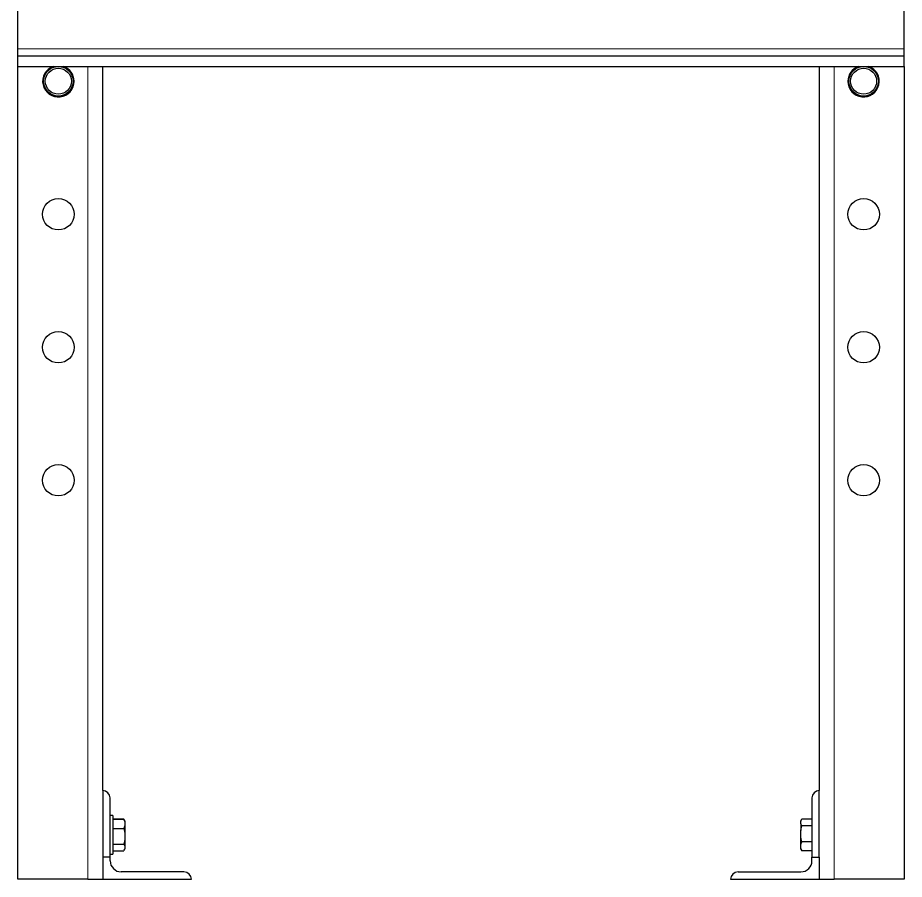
# Model space of a CAD drawing. Header units: millimetres. Extents: x 15 to 1184, y 5 to 836.
# Drawn here: x 400.2 to 552.6, y 337.3 to 485.4 of the extents above; entities that cross this region are included whole.
import ezdxf

# ---------------------------------------------------------------- set-up
doc = ezdxf.new("R2010")
doc.units = ezdxf.units.MM

msp = doc.modelspace()

# ---------------------------------------------------------------- linework, layer by layer
at = {"color": 7, "linetype": 'Continuous', "lineweight": 25}
for p, q in [((400.16, 480.01), (400.16, 488.43)), ((552.56, 480.01), (552.56, 488.43)), ((400.16, 478.74), (400.16, 480.01)), ((552.56, 478.74), (400.16, 478.74)), ((400.16, 477), (400.16, 478.74)), ((552.56, 478.74), (552.56, 480.01)), ((552.56, 477), (552.56, 478.74)), ((400.16, 337.3), (400.16, 477)), ((400.16, 477), (552.56, 477)), ((414.76, 352.54), (414.76, 477)), ((537.95, 477), (537.95, 352.54)), ((552.56, 477), (552.56, 337.3)), ((414.76, 352.54), (414.76, 341.11)), ((537.95, 341.11), (537.95, 352.54)), ((416.03, 341.11), (416.03, 351.27)), ((536.68, 351.27), (536.68, 341.11)), ((416.51, 348.25), (416.03, 348.25)), ((416.51, 348.25), (416.51, 341.59)), ((416.51, 347.67), (418.39, 347.67)), ((416.51, 347.65), (418.39, 347.65)), ((418.39, 347.65), (418.56, 347.17)), ((418.45, 347.53), (418.39, 347.65)), ((418.56, 347.36), (418.46, 347.53)), ((534.79, 347.31), (534.96, 347.66)), ((534.9, 347.56), (534.79, 347.36)), ((534.96, 347.66), (536.68, 347.66)), ((416.51, 346.04), (418.39, 346.04)), ((418.56, 346.52), (418.39, 346.04)), ((418.39, 346.04), (418.56, 345.22)), ((418.56, 347.36), (418.56, 347.17)), ((418.56, 347.17), (418.56, 346.52)), ((418.56, 346.52), (418.56, 345.22)), ((534.79, 347.36), (534.79, 347.31)), ((534.79, 346.84), (534.79, 347.31)), ((534.96, 346.49), (534.79, 346.84)), ((534.79, 346.84), (534.79, 345.67)), ((534.79, 345.67), (534.96, 346.49)), ((536.68, 346.49), (534.96, 346.49)), ((418.56, 345.22), (418.56, 344.12)), ((534.79, 344.56), (534.79, 345.67)), ((534.96, 343.75), (534.79, 344.56)), ((534.79, 343.28), (534.79, 344.56)), ((416.51, 343.31), (418.39, 343.31)), ((418.56, 344.12), (418.39, 343.31)), ((418.39, 343.31), (418.56, 342.97)), ((418.56, 344.12), (418.56, 342.97)), ((418.56, 342.97), (418.56, 342.52)), ((534.79, 343.28), (534.96, 343.75)), ((534.79, 342.65), (534.79, 343.28)), ((536.68, 343.75), (534.96, 343.75)), ((416.03, 341.59), (416.51, 341.59)), ((416.51, 342.18), (418.39, 342.18)), ((416.51, 342.17), (418.39, 342.17)), ((418.56, 342.52), (418.39, 342.18)), ((418.46, 342.3), (418.56, 342.47)), ((418.56, 342.47), (418.56, 342.52)), ((534.96, 342.18), (534.79, 342.65)), ((534.79, 342.47), (534.79, 342.65)), ((534.79, 342.47), (534.9, 342.28)), ((534.91, 342.29), (534.96, 342.18)), ((536.68, 342.18), (534.96, 342.18)), ((416.03, 341.11), (414.76, 341.11)), ((414.76, 341.11), (414.76, 337.3)), ((416.03, 340.47), (416.03, 341.11)), ((536.68, 341.11), (537.95, 341.11)), ((536.68, 340.47), (536.68, 341.11)), ((537.95, 341.11), (537.95, 337.3)), ((428.73, 338.57), (417.94, 338.57)), ((523.98, 338.57), (534.78, 338.57)), ((412.22, 337.3), (400.16, 337.3)), ((412.22, 337.3), (414.76, 337.3)), ((414.76, 337.3), (430, 337.3)), ((522.71, 337.3), (537.95, 337.3)), ((537.95, 337.3), (540.49, 337.3)), ((552.56, 337.3), (540.49, 337.3))]:
    msp.add_line(p, q, dxfattribs=at)
at = {"color": 8, "linetype": 'Continuous', "lineweight": 18}
for p, q in [((552.56, 480.01), (400.16, 480.01)), ((412.22, 477), (412.22, 337.3)), ((540.49, 337.3), (540.49, 477))]:
    msp.add_line(p, q, dxfattribs=at)
at = {"color": 7, "linetype": 'Continuous', "lineweight": 25}
for centre, radius in [((407.14, 474.46), 2.54), ((407.14, 474.46), 2.24), ((545.57, 474.46), 2.54), ((545.57, 474.46), 2.24), ((407.14, 451.6), 2.7), ((545.57, 451.6), 2.7), ((407.14, 428.74), 2.7), ((545.57, 428.74), 2.7), ((407.14, 405.88), 2.7), ((545.57, 405.88), 2.7)]:
    msp.add_circle(centre, radius, dxfattribs=at)
for centre, radius, start, end in [((407.14, 474.46), 2.7, 109.7499, 0), ((407.14, 474.46), 2.7, 0, 70.2501), ((545.57, 474.46), 2.7, 180, 70.2501), ((545.57, 474.46), 2.7, 109.7499, 180), ((414.76, 351.27), 1.27, 0, 90), ((537.95, 351.27), 1.27, 90, 180), ((417.94, 340.47), 1.9, 180, 270), ((534.78, 340.47), 1.9, 270, 0), ((428.73, 337.3), 1.27, 0, 90), ((523.98, 337.3), 1.27, 90, 180)]:
    msp.add_arc(centre, radius, start, end, dxfattribs=at)

doc.saveas('drawing.dxf')
